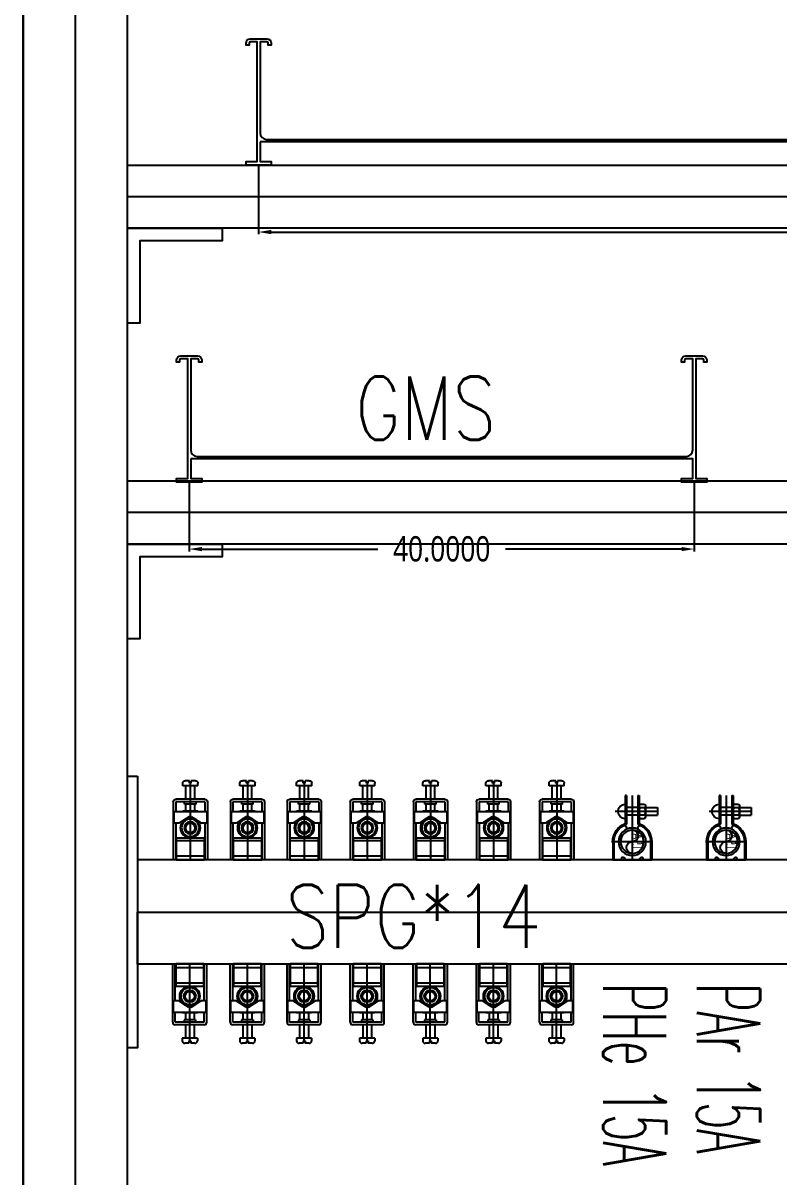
# Model space of a CAD drawing. Extents: x -18489 to 195597, y -1599 to 112111.
# Drawn here: x 15417.5 to 15477.4, y 26375.7 to 26467 of the extents above; entities that cross this region are included whole.
import ezdxf
from ezdxf.enums import TextEntityAlignment as Align
from ezdxf.xclip import XClip

# ---------------------------------------------------------------- set-up
doc = ezdxf.new("R2010")
doc.units = 0
doc.header["$LTSCALE"] = 100
doc.header["$XCLIPFRAME"] = 2
doc.linetypes.add('188K-SM-07-F10-MECH-CR PIPE-Y2257103$0$AP7P1-SM-08-FNN-120-A(4)-SMP$0$18P2-SM-08-FNN-320-A(9)-20190318-JEN$0$SM-08-FNN-300-A(9)-JEN$0$15P6-SM-08-FNN-320-A(10)-UIS-TCM$0$15P6-SM-08-FNN-320-A(10)-UIS-TCM$0$15P6-SM-08-FNN-320-A(10)-UIS-TCM$0$15P6-SM-08-FNN-320-A(10)-UIS-TCM$0$15P6-SM-08-FNN-320-A(10)-UIS-TCM$0$15P6-SM-08-FNN-320-A(10)-UIS-TCM$0$15P6-SM-08-FNN-320-A(10)-UIS-TCM$0$8$0$F14P7-08-FNN-08-001_SPG$0$CENTER', pattern=[50.800000000000004, 31.75, -6.35, 6.35, -6.35])
doc.linetypes.add('188K-SM-07-F10-MECH-CR PIPE-Y2257103$0$AP7P1-SM-08-FNN-120-A(4)-SMP$0$18P2-SM-08-FNN-320-A(9)-20190318-JEN$0$SM-08-FNN-300-A(9)-JEN$0$15P6-SM-08-FNN-320-A(10)-UIS-TCM$0$15P6-SM-08-FNN-320-A(10)-UIS-TCM$0$15P6-SM-08-FNN-320-A(10)-UIS-TCM$0$15P6-SM-08-FNN-320-A(10)-UIS-TCM$0$15P6-SM-08-FNN-320-A(10)-UIS-TCM$0$15P6-SM-08-FNN-320-A(10)-UIS-TCM$0$15P6-SM-08-FNN-320-A(10)-UIS-TCM$0$8$0$F14P7-08-FNN-08-001_SPG$0$HIDDEN', pattern=[9.524999999999999, 6.35, -3.175])
for name, color, linetype in [('188K-SM-07-F10-MECH-CR PIPE-Y2257103$0$0-BG', 6, 'Continuous'), ('188K-SM-07-F10-MECH-CR PIPE-Y2257103$0$0-LV', 6, 'Continuous'), ('188K-SM-07-F10-MECH-CR PIPE-Y2257103$0$0-Y-CCD', 5, 'Continuous'), ('188K-SM-07-F10-MECH-CR PIPE-Y2257103$0$AP7P1-SM-08-FNN-120-A(4)-SMP$0$18P2-SM-08-FNN-320-A(9)-20190318-JEN$0$SM-08-FNN-300-A(9)-JEN$0$15P6-SM-08-FNN-320-A(10)-UIS-TCM$0$15P6-SM-08-FNN-320-A(10)-UIS-TCM$0$15P6-SM-08-FNN-320-A(10)-UIS-TCM$0$15P6-SM-08-FNN-320-A(10)-UIS-TCM$0$15P6-SM-08-FNN-320-A(10)-UIS-TCM$0$8$0$F14P7-08-FNN-08-001_SPG$0$G-SPG_C-20%F2+N2#AC201', 120, 'Continuous'), ('188K-SM-07-F10-MECH-CR PIPE-Y2257103$0$DIM', 3, 'Continuous'), ('188K-SM-07-F10-MECH-CR PIPE-Y2257103$0$H-TXT', 7, 'Continuous'), ('188K-SM-07-F10-MECH-CR PIPE-Y2257103$0$SH-LINE-130', 2, 'Continuous'), ('188K-SM-07-F10-MECH-CR PIPE-Y2257103$0$UPW_PVDF', 7, 'Continuous'), ('188K-SM-07-F10-MECH-CR PIPE-Y2257103$0$X-S-FAB_SL ALL$0$BEAM-S', 2, 'Continuous')]:
    doc.layers.add(name, color=color, linetype=linetype)
doc.styles.add('188K-SM-07-F10-MECH-CR PIPE-Y2257103$0$AA-TXT', font='romans.shx', dxfattribs={"bigfont": 'chineset.shx'})
doc.styles.add('188K-SM-07-F10-MECH-CR PIPE-Y2257103$0$AP6A-SM-08-FNN-300-A(18)-BAY$0$15P6-SM-08-FNN-100-A(D)-UIS-TCM$0$SM-08-FNN-300-0_WWT(8)$0$SIMPLEX', font='SIMPLEX.shx', dxfattribs={"width": 0.7})
doc.styles.add('188K-SM-07-F10-MECH-CR PIPE-Y2257103$0$Standard', font='', dxfattribs={"width": 0.8})
doc.styles.get('188K-SM-07-F10-MECH-CR PIPE-Y2257103$0$Standard').set_extended_font_data('Microsoft JhengHei')
doc.dimstyles.new('188K-SM-07-F10-MECH-CR PIPE-Y2257103$0$Standard', dxfattribs={"dimtxt": 0.18, "dimasz": 0.18, "dimexe": 0.18, "dimexo": 0.0625, "dimgap": 0.09, "dimtad": 0, "dimtih": 1, "dimtoh": 1, "dimdec": 4, "dimzin": 0, "dimdsep": 46, "dimtxsty": '188K-SM-07-F10-MECH-CR PIPE-Y2257103$0$Standard', "dimcen": 0.09, "dimadec": 0, "dimazin": 0, "dimtfac": 1, "dimtdec": 4, "dimtofl": 0, "dimtmove": 0, "dimatfit": 3, "dimfxl": 1, "dimtolj": 1, "dimtzin": 0, "dimarcsym": 0})

# ---------------------------------------------------------------- blocks, each defined once
blk = doc.blocks.new('*U1953')
at = {"color": 241}
blk.add_lwpolyline([(17.5, 49.99999999995634), (-17.5, 49.99999999995634), (-17.5, 337.5), (17.5, 337.5)], close=True, dxfattribs=at)
blk = doc.blocks.new('188K-SM-07-F10-MECH-CR PIPE-Y2257103$0$X-S-FAB_SL ALL')
at = {"layer": '188K-SM-07-F10-MECH-CR PIPE-Y2257103$0$X-S-FAB_SL ALL$0$BEAM-S'}
blk.add_blockref('*U1953', (10926.4786001772, -73086.47692126503), dxfattribs=at)
blk = doc.blocks.new('188K-SM-07-F10-MECH-CR PIPE-Y2257103$0$SEC-P-Clamp-15A')
at = {"color": 0, "linetype": 'ByBlock'}
for p, q in [((-5.5, 50.84137674618978), (-5.5, 28.84137674618978)), ((-4.5, 50.84137674618978), (-5.5, 50.84137674618978)), ((-4.5, 50.84137674618978), (-4.5, 28.13404875209017)), ((4.5, 50.84137674618978), (4.5, 28.13404875209017)), ((4.5, 50.84137674618978), (5.5, 50.84137674618978)), ((5.5, 50.84137674618978), (5.5, 28.84137674618978)), ((-10.5, 41.34137674618978), (-19.91546366972398, 41.34137674618978)), ((-19.91546366972398, 41.34137674618978), (-19.91546366972398, 35.34137674618978)), ((-10.5, 42.67150376511199), (-10.5, 34.01124972726757)), ((-6.299999999999272, 44.11487943808606), (-9.700000000000728, 44.11487943808606)), ((-9.700000000000728, 41.22812809213792), (-6.299999999999272, 41.22812809213792)), ((-4.5, 41.34137674618978), (4.5, 41.34137674618978)), ((-10.5, 35.34137674618978), (-19.91546366972398, 35.34137674618978)), ((-9.700000000000728, 35.45462540024164), (-6.299999999999272, 35.45462540024164)), ((-9.700000000000728, 32.5678740542935), (-6.299999999999272, 32.5678740542935)), ((-4.5, 35.34137674618978), (4.5, 35.34137674618978)), ((-15.5, 14.34999999998763), (-15.5, 0)), ((-14.5, 14.34999999998763), (-14.5, 0)), ((14.5, 14.34999999998763), (14.5, 0)), ((15.5, 14.34999999998763), (15.5, 0)), ((15.5, 0), (-15.5, 0)), ((-8.5, 1.085786437626666), (-8.5, 0)), ((-5, 0), (-6.792893218815152, 1.792893218815152)), ((5, 0), (6.792893218815152, 1.792893218815152)), ((8.5, 1.085786437626666), (8.5, 0))]:
    blk.add_line(p, q, dxfattribs=at)
at = {"color": 1, "linetype": 'ByBlock'}
for p, q in [((0, 51.0749094921448), (0, 0)), ((-19.91546366972398, 38.34137674618978), (13.44448189458853, 38.34137674618978)), ((-16.37344840898004, 14.34999999997672), (16.37344840885635, 14.34999999997672))]:
    blk.add_line(p, q, dxfattribs=at)
at = {"color": 0, "linetype": 'ByBlock'}
for radius in [10.85, 9.199999999999998]:
    blk.add_circle((-7.275957614183426e-11, 14.34999999998763), radius, dxfattribs=at)
for centre, radius, start, end in [((-8.797916666666424, 42.67150376511199), 1.702083333333331, 122.0046278307419, 237.9953721692581), ((-4.891666666666424, 38.34137674618978), 5.608333333333333, 149.020901138302, 210.979098861698), ((-7.202083333333576, 42.67150376511199), 1.702083333333335, 302.0046278307419, 57.99537216925814), ((-11.10833333333358, 38.34137674618978), 5.608333333333319, 329.020901138302, 30.97909886169807), ((5.5, 38.34137674618978), 5.773502691896233, 270, 90), ((0, 14.34999999999854), 15.5, 110.7835595958652, 180), ((0, 14.34999999999854), 14.5, 108.0800126244778, 180), ((-8.797916666666424, 34.01124972726757), 1.702083333333329, 122.0046278307419, 237.9953721692581), ((-7.202083333333576, 34.01124972726757), 1.70208333333333, 302.0046278307419, 57.99537216925814), ((0, 14.34999999999854), 14.5, 0, 71.91998737552218), ((0, 14.34999999999854), 15.5, 0, 69.21644040413479), ((-6.325000000011642, 25.33407938793971), 1.825000000011642, 299.9345875653077, 119.935170273452), ((-6.184563972055912e-11, 18.94999999998254), 4.600000000005911, 90, 270), ((6.324999999866122, 25.33407938793971), 1.825000000011642, 60.06482972654796, 240.0654124346923), ((-6.184563972055912e-11, 9.749999999989086), 4.600000000005911, 270, 90), ((-7.5, 1.085786437626666), 1, 45, 180), ((7.5, 1.085786437626666), 1, 0, 135)]:
    blk.add_arc(centre, radius, start, end, dxfattribs=at)
at = {"color": 2, "linetype": 'ByBlock', "style": '188K-SM-07-F10-MECH-CR PIPE-Y2257103$0$Standard', "width": 0.75}
blk.add_text('15A', height=8, rotation=90, dxfattribs=at).set_placement((-4.000000000061846, 14.14999999998327), align=Align.MIDDLE)
blk = doc.blocks.new('*U664')
at = {"color": 0}
blk.add_blockref('188K-SM-07-F10-MECH-CR PIPE-Y2257103$0$SEC-P-Clamp-15A', (0, 0), dxfattribs=at)
blk = doc.blocks.new('*D1958')
at = {"layer": '188K-SM-07-F10-MECH-CR PIPE-Y2257103$0$DIM', "color": 0, "lineweight": -2, "transparency": 16777216}
for p, q in [((-3.827021247335479e-18, -0.0625), (-3.351807272807642e-16, -5.473916683800262)), ((100, -0.0625), (100, -5.473916683800262)), ((0.9999999999999997, -5.293916683800262), (44.30222373806276, -5.293916683800262)), ((99, -5.293916683800262), (55.69777626193724, -5.293916683800262))]:
    blk.add_line(p, q, dxfattribs=at)
at = {"layer": '188K-SM-07-F10-MECH-CR PIPE-Y2257103$0$DIM', "color": 0, "transparency": 16777216}
for points in [[(0.9999999999999997, -5.127250017133595), (0.9999999999999997, -5.460583350466929), (-3.241589060884381e-16, -5.293916683800262)], [(99, -5.127250017133595), (99, -5.460583350466929), (100, -5.293916683800262)]]:
    blk.add_solid(points, dxfattribs=at)
at = {"layer": 'DefPoints', "color": 0, "transparency": 16777216}
for p in [(0, 0), (100, 0), (100, -5.293916683800262)]:
    blk.add_point(p, dxfattribs=at)
at = {"layer": '188K-SM-07-F10-MECH-CR PIPE-Y2257103$0$DIM', "color": 0, "transparency": 16777216, "insert": (50, -5.293916683800262), "char_height": 2, "attachment_point": 5, "style": '188K-SM-07-F10-MECH-CR PIPE-Y2257103$0$Standard'}
blk.add_mtext('\\A1;100.0000', dxfattribs=at)
blk = doc.blocks.new('*D684')
at = {"layer": '188K-SM-07-F10-MECH-CR PIPE-Y2257103$0$DIM', "color": 0, "lineweight": -2, "transparency": 16777216}
for p, q in [((-3.827021247335479e-18, -0.0625), (-3.351807272807642e-16, -5.473916683800262)), ((40, -0.0625), (40, -5.473916683800262)), ((0.9999999999999997, -5.293916683800262), (14.94478854024557, -5.293916683800262)), ((39, -5.293916683800262), (25.05521145975443, -5.293916683800262))]:
    blk.add_line(p, q, dxfattribs=at)
at = {"layer": '188K-SM-07-F10-MECH-CR PIPE-Y2257103$0$DIM', "color": 0, "transparency": 16777216}
for points in [[(0.9999999999999997, -5.127250017133595), (0.9999999999999997, -5.460583350466929), (-3.241589060884381e-16, -5.293916683800262)], [(39, -5.127250017133595), (39, -5.460583350466929), (40, -5.293916683800262)]]:
    blk.add_solid(points, dxfattribs=at)
at = {"layer": 'DefPoints', "color": 0, "transparency": 16777216}
for p in [(0, 0), (40, 0), (40, -5.293916683800262)]:
    blk.add_point(p, dxfattribs=at)
at = {"layer": '188K-SM-07-F10-MECH-CR PIPE-Y2257103$0$DIM', "color": 0, "transparency": 16777216, "insert": (20, -5.293916683800262), "char_height": 2, "attachment_point": 5, "style": '188K-SM-07-F10-MECH-CR PIPE-Y2257103$0$Standard'}
blk.add_mtext('\\A1;40.0000', dxfattribs=at)
blk = doc.blocks.new('188K-SM-07-F10-MECH-CR PIPE-Y2257103$0$AP7P1-SM-08-FNN-120-A(4)-SMP$0$18P2-SM-08-FNN-320-A(9)-20190318-JEN$0$SM-08-FNN-300-A(9)-JEN$0$15P6-SM-08-FNN-320-A(10)-UIS-TCM$0$15P6-SM-08-FNN-320-A(10)-UIS-TCM$0$15P6-SM-08-FNN-320-A(10)-UIS-TCM$0$15P6-SM-08-FNN-320-A(10)-UIS-TCM$0$15P6-SM-08-FNN-320-A(10)-UIS-TCM$0$15P6-SM-08-FNN-320-A(10)-UIS-TCM$0$15P6-SM-08-FNN-320-A(10)-UIS-TCM$0$8$0$F14P7-08-FNN-08-001_SPG$0$TubeClamp-6+10')
at = {"color": 0, "linetype": 'ByBlock'}
for p, q in [((-3.999999999999756, 47.64388270715062), (-0.7499999999996918, 47.64388270715062)), ((-0.7499999999996918, 45.64388270715062), (-0.7499999999996918, 47.64388270715062)), ((0.7500000000003082, 47.64388270715062), (4.000000000000242, 47.64388270715062)), ((0.7500000000003082, 45.64388270715062), (0.7500000000003082, 47.64388270715062)), ((-5.999999999999756, 43.64388270715064), (-5.999999999999756, 45.64388270715064)), ((-5.999999999999758, 43.64388270715062), (6.000000000000242, 43.64388270715062)), ((-3.500000000000206, 33.00000000000185), (-3.499999999999825, 43.64388270715062)), ((-0.7499999999996918, 45.64388270715062), (0.7500000000003082, 45.64388270715062)), ((3.499999999999794, 33.00000000000186), (3.500000000000175, 43.64388270715062)), ((6.000000000000242, 43.64388270715061), (6.000000000000242, 45.64388270715061)), ((-13.50000000000014, 31.00000000000189), (-13.50000000000014, 1.859845610852062e-12)), ((-11.50000000000014, 33.00000000000189), (11.49999999999986, 33.0000000000018)), ((-11.50000000000014, 31.00000000000189), (-11.49999999999919, 23.14388270715127)), ((-11.50000000000014, 31.00000000000189), (11.49999999999986, 31.0000000000018)), ((-4.499999999999998, 29.00000000000186), (-4.50000000000029, 31.00000000000172)), ((-4.499999999999998, 29.00000000000186), (4.500000000000001, 29.00000000000183)), ((-3.499999999999294, 23.64388270715073), (-3.499999999999999, 29.00000000000185)), ((3.500000000000706, 23.64388270715052), (3.500000000000001, 29.00000000000183)), ((4.5, 29.00000000000183), (4.49999999999971, 31.00000000000197)), ((11.49999999999986, 31.0000000000018), (11.50000000000081, 23.14388270714959)), ((13.49999999999986, 31.0000000000018), (13.49999999999986, 1.77635683940025e-12)), ((-12.94999999999925, 23.14388270715139), (12.9500000000013, 23.14388270714949)), ((-12.94999999999925, 23.14388270714957), (-12.94999999999925, 14.14388270714957)), ((-0.9999999999994298, 19.14388270715135), (-8.749999999999957, 14.14388270714956)), ((-5.999999999999756, 23.6438827071508), (6.000000000000243, 23.64388270715044)), ((-5.999999999999756, 23.6438827071508), (-5.999999999999756, 23.14388270714898)), ((-1.000000000002158, 19.14388270714953), (0.9999999999978417, 19.14388270714953)), ((1.00000000000057, 19.14388270714953), (8.750000000000952, 14.1438827071495)), ((6.000000000000243, 23.64388270715044), (6.000000000000243, 23.14388270715044)), ((12.9500000000013, 23.14388270714949), (12.9500000000013, 14.14388270714767)), ((-12.94999999999925, 14.14388270714957), (-8.749999999999957, 14.14388270714956)), ((-11.49999999999861, 14.14388270714957), (-11.49999999999923, 1.859845610852062e-12)), ((8.750000000000043, 14.1438827071495), (12.9500000000013, 14.14388270714949)), ((11.50000000000048, 14.14388270714949), (11.49999999999986, 1.77635683940025e-12)), ((-11.00000000000014, -12.1000000000003), (10.99999999999986, -12.10000000000038))]:
    blk.add_line(p, q, dxfattribs=at)
at = {"color": 1, "linetype": '188K-SM-07-F10-MECH-CR PIPE-Y2257103$0$AP7P1-SM-08-FNN-120-A(4)-SMP$0$18P2-SM-08-FNN-320-A(9)-20190318-JEN$0$SM-08-FNN-300-A(9)-JEN$0$15P6-SM-08-FNN-320-A(10)-UIS-TCM$0$15P6-SM-08-FNN-320-A(10)-UIS-TCM$0$15P6-SM-08-FNN-320-A(10)-UIS-TCM$0$15P6-SM-08-FNN-320-A(10)-UIS-TCM$0$15P6-SM-08-FNN-320-A(10)-UIS-TCM$0$15P6-SM-08-FNN-320-A(10)-UIS-TCM$0$15P6-SM-08-FNN-320-A(10)-UIS-TCM$0$8$0$F14P7-08-FNN-08-001_SPG$0$CENTER'}
blk.add_line((3.07468937862601e-13, 47.64984669893542), (-1.403321903126198e-13, -15.2000000000007), dxfattribs=at)
at = {"color": 8, "linetype": '188K-SM-07-F10-MECH-CR PIPE-Y2257103$0$AP7P1-SM-08-FNN-120-A(4)-SMP$0$18P2-SM-08-FNN-320-A(9)-20190318-JEN$0$SM-08-FNN-300-A(9)-JEN$0$15P6-SM-08-FNN-320-A(10)-UIS-TCM$0$15P6-SM-08-FNN-320-A(10)-UIS-TCM$0$15P6-SM-08-FNN-320-A(10)-UIS-TCM$0$15P6-SM-08-FNN-320-A(10)-UIS-TCM$0$15P6-SM-08-FNN-320-A(10)-UIS-TCM$0$15P6-SM-08-FNN-320-A(10)-UIS-TCM$0$15P6-SM-08-FNN-320-A(10)-UIS-TCM$0$8$0$F14P7-08-FNN-08-001_SPG$0$HIDDEN'}
for p, q in [((-13.49999999999923, 1.859845610852062e-12), (-13.50000000000014, -14.99999999999811)), ((-11.49999999999923, 1.859845610852062e-12), (-11.50000000000014, -14.99999999999811)), ((-11.00000000000014, 1.859845610852062e-12), (10.99999999999986, 1.859845610852062e-12)), ((11.49999999999986, 1.77635683940025e-12), (11.49999999999986, -14.9999999999982)), ((13.49999999999986, 1.77635683940025e-12), (13.49999999999986, -14.9999999999982)), ((-13.50000000000014, -14.99999999999811), (-11.50000000000014, -14.99999999999811)), ((11.49999999999986, -14.9999999999982), (13.49999999999986, -14.9999999999982))]:
    blk.add_line(p, q, dxfattribs=at)
at = {"color": 0, "linetype": 'ByBlock'}
blk.add_lwpolyline([(-11.00000000000014, 2.399999999999677), (-11.00000000000014, -15.20000000000066), (10.99999999999986, -15.20000000000074), (10.99999999999986, 2.399999999999594)], close=True, dxfattribs=at)
for centre, radius in [((-1.567964581371801e-13, 10.33999999999964), 7.94), ((-1.567964581371801e-13, 10.33999999999964), 6.94), ((1.726618847897043e-12, 10.33999999999963), 4.76), ((1.726618847897043e-12, 10.33999999999963), 3.76)]:
    blk.add_circle(centre, radius, dxfattribs=at)
for centre, start, end in [((-3.999999999999756, 45.64388270715064), 90, 179.9999999999962), ((4.000000000000242, 45.64388270715061), 0, 90), ((-11.50000000000014, 31.00000000000189), 90, 180), ((11.49999999999986, 31.0000000000018), 0, 90)]:
    blk.add_arc(centre, 2, start, end, dxfattribs=at)
blk = doc.blocks.new('*U1957')
blk.add_lwpolyline([(0.1199999999953434, 1.840000000011059), (0.1199999999953434, 0.3000000000029104), (1, 0.3000000000029104), (1, 0), (-1, 0), (-1, 0.3000000000029104), (-0.1199999999953434, 0.3000000000029104), (-0.1199999999953434, 9.760000000023865), (-0.6600000000034925, 9.760000000023865, 0.4142135623739158), (-0.7600000000093132, 9.660000000018044), (-0.7600000000093132, 9.500000000021828), (-1, 9.500000000021828), (-1, 9.660000000018044, -0.4142135623739149), (-0.6600000000034925, 10.00000000002183), (0.6600000000034925, 10.00000000002183, -0.414213562373095), (1, 9.66000000002532), (1, 9.500000000021828), (0.7600000000093132, 9.500000000021828), (0.7600000000093132, 9.660000000018044, 0.4142135623730947), (0.6600000000034925, 9.760000000023865), (0.1199999999953434, 9.760000000023865), (0.1199999999953434, 2.540000000008149, 0.4142135623730945), (0.6199999999953434, 2.040000000008149), (99.38000000000466, 2.040000000008149, 0.4142135623730958), (99.88000000000466, 2.540000000008149), (99.88000000000466, 9.760000000023865), (99.33999999999651, 9.760000000023865, 0.4142135623739222), (99.23999999999069, 9.660000000018044), (99.23999999999069, 9.500000000021828), (99, 9.500000000021828), (99, 9.660000000018044, -0.4142135623739085), (99.33999999999651, 10.00000000002183), (100.6600000000035, 10.00000000002183, -0.4142135623730948), (101, 9.660000000018044), (101, 9.500000000021828), (100.7600000000093, 9.500000000021828), (100.7600000000093, 9.660000000018044, 0.414213562373095), (100.6600000000035, 9.760000000023865), (100.1199999999953, 9.760000000023865), (100.1199999999953, 0.3000000000029104), (101, 0.3000000000029104), (101, 0), (99, 0), (99, 0.3000000000029104), (99.88000000000466, 0.3000000000029104), (99.88000000000466, 1.840000000011059)], format="xyb", close=True)
at = {"layer": '188K-SM-07-F10-MECH-CR PIPE-Y2257103$0$DIM'}
dim = blk.add_linear_dim(base=(100, -5.293916683800262), p1=(0, 0), p2=(100, 0), dimstyle='188K-SM-07-F10-MECH-CR PIPE-Y2257103$0$Standard', override={"dimtxt": 2, "dimasz": 1, "dimfxl": 0.1}, dxfattribs=at)
dim.commit()
dim.dimension.update_dxf_attribs({"geometry": '*D1958', "text_midpoint": (50, -5.293916683800262)})
blk = doc.blocks.new('*U683')
blk.add_lwpolyline([(0.1199999999953434, 1.840000000011059), (0.1199999999953434, 0.3000000000029104), (1, 0.3000000000029104), (1, 0), (-1, 0), (-1, 0.3000000000029104), (-0.1199999999953434, 0.3000000000029104), (-0.1199999999953434, 9.760000000023865), (-0.6600000000034925, 9.760000000023865, 0.4142135623739158), (-0.7600000000093132, 9.660000000018044), (-0.7600000000093132, 9.500000000021828), (-1, 9.500000000021828), (-1, 9.660000000018044, -0.4142135623739149), (-0.6600000000034925, 10.00000000002183), (0.6600000000034925, 10.00000000002183, -0.414213562373095), (1, 9.66000000002532), (1, 9.500000000021828), (0.7600000000093132, 9.500000000021828), (0.7600000000093132, 9.660000000018044, 0.4142135623730947), (0.6600000000034925, 9.760000000023865), (0.1199999999953434, 9.760000000023865), (0.1199999999953434, 2.540000000008149, 0.4142135623730945), (0.6199999999953434, 2.040000000008149), (39.38000000000466, 2.040000000008149, 0.4142135623730958), (39.88000000000466, 2.540000000008149), (39.88000000000466, 9.760000000023865), (39.33999999999651, 9.760000000023865, 0.4142135623739222), (39.23999999999069, 9.660000000018044), (39.23999999999069, 9.500000000021828), (39, 9.500000000021828), (39, 9.660000000018044, -0.4142135623739085), (39.33999999999651, 10.00000000002183), (40.66000000000349, 10.00000000002183, -0.4142135623730948), (41, 9.660000000018044), (41, 9.500000000021828), (40.76000000000931, 9.500000000021828), (40.76000000000931, 9.660000000018044, 0.414213562373095), (40.66000000000349, 9.760000000023865), (40.11999999999534, 9.760000000023865), (40.11999999999534, 0.3000000000029104), (41, 0.3000000000029104), (41, 0), (39, 0), (39, 0.3000000000029104), (39.88000000000466, 0.3000000000029104), (39.88000000000466, 1.840000000011059)], format="xyb", close=True)
at = {"layer": '188K-SM-07-F10-MECH-CR PIPE-Y2257103$0$DIM'}
dim = blk.add_linear_dim(base=(40, -5.293916683800262), p1=(0, 0), p2=(40, 0), dimstyle='188K-SM-07-F10-MECH-CR PIPE-Y2257103$0$Standard', override={"dimtxt": 2, "dimasz": 1, "dimfxl": 0.1}, dxfattribs=at)
dim.commit()
dim.dimension.update_dxf_attribs({"geometry": '*D684', "text_midpoint": (20, -5.293916683800262)})
blk = doc.blocks.new('188K-SM-07-F10-MECH-CR PIPE-Y2257103$0$DE')
at = {"layer": '188K-SM-07-F10-MECH-CR PIPE-Y2257103$0$SH-LINE-130', "ltscale": 0.1}
for p, q in [((15654.2399583497, -72881.47692126504), (15534.2399583497, -72881.47692126504)), ((15654.2399583497, -72906.47692126504), (15534.2399583497, -72906.47692126504))]:
    blk.add_line(p, q, dxfattribs=at)
for points in [[(15525.9799583497, -73013.97692126498), (15525.97995834971, -72789.776921265), (15530.10995834971, -72789.776921265), (15530.10995834969, -73013.97692126498)], [(15534.23995834969, -73013.97692126498), (15534.23995834971, -72789.776921265), (15530.10995834971, -72789.776921265), (15530.10995834969, -73013.97692126498)], [(15654.2399583497, -72883.97692126504), (15534.2399583497, -72883.97692126504), (15534.2399583497, -72878.97692126504), (15654.2399583497, -72878.97692126504)], [(15534.2399583497, -72883.97692126504), (15541.7399583497, -72883.97692126504), (15541.7399583497, -72884.97692126504), (15535.2399583497, -72884.97692126504), (15535.2399583497, -72891.47692126504), (15534.2399583497, -72891.47692126504)], [(15654.2399583497, -72908.97692126504), (15534.2399583497, -72908.97692126504), (15534.2399583497, -72903.97692126504), (15654.2399583497, -72903.97692126504)], [(15534.2399583497, -72908.97692126504), (15541.7399583497, -72908.97692126504), (15541.7399583497, -72909.97692126504), (15535.2399583497, -72909.97692126504), (15535.2399583497, -72916.47692126504), (15534.2399583497, -72916.47692126504)], [(15535.03995834968, -72927.35925616347), (15535.03995834968, -72948.85925616347), (15534.23995834969, -72948.85925616347), (15534.23995834969, -72927.35925616347)], [(15654.23995834969, -72933.97925616348), (15535.03995834968, -72933.97925616348), (15535.03995834968, -72938.10925616347), (15654.23995834969, -72938.10925616347)], [(15654.23995834969, -72942.23925616348), (15535.03995834968, -72942.23925616348), (15535.03995834968, -72938.10925616347), (15654.23995834969, -72938.10925616347)]]:
    blk.add_lwpolyline(points, close=True, dxfattribs=at)
at = {"layer": '188K-SM-07-F10-MECH-CR PIPE-Y2257103$0$0-BG', "xscale": -0.1, "yscale": 0.1, "zscale": 0.1}
for p in [(15574.23279699238, -72933.97925616348), (15581.66808845033, -72933.97925616347)]:
    blk.add_blockref('*U664', p, dxfattribs=at)
at = {"layer": '188K-SM-07-F10-MECH-CR PIPE-Y2257103$0$0-LV', "color": 5}
blk.add_blockref('*U1957', (15544.63995834968, -72878.97692126504), dxfattribs=at)
at = {"layer": '188K-SM-07-F10-MECH-CR PIPE-Y2257103$0$0-Y-CCD', "color": 5}
blk.add_blockref('*U683', (15539.140776579, -72904.07925463194), dxfattribs=at)
at = {"layer": '188K-SM-07-F10-MECH-CR PIPE-Y2257103$0$AP7P1-SM-08-FNN-120-A(4)-SMP$0$18P2-SM-08-FNN-320-A(9)-20190318-JEN$0$SM-08-FNN-300-A(9)-JEN$0$15P6-SM-08-FNN-320-A(10)-UIS-TCM$0$15P6-SM-08-FNN-320-A(10)-UIS-TCM$0$15P6-SM-08-FNN-320-A(10)-UIS-TCM$0$15P6-SM-08-FNN-320-A(10)-UIS-TCM$0$15P6-SM-08-FNN-320-A(10)-UIS-TCM$0$8$0$F14P7-08-FNN-08-001_SPG$0$G-SPG_C-20%F2+N2#AC201', "xscale": -0.09999999999854498, "yscale": 0.09999999999854498, "zscale": 0.09999999999854481}
for p in [(15539.22852295749, -72932.47925616484), (15543.75370936402, -72932.47925616484), (15548.24732868112, -72932.47925616484), (15553.24732868112, -72932.47925616484), (15558.24732868112, -72932.47925616484), (15563.24732868112, -72932.47925616484), (15568.24732868112, -72932.47925616484)]:
    blk.add_blockref('188K-SM-07-F10-MECH-CR PIPE-Y2257103$0$AP7P1-SM-08-FNN-120-A(4)-SMP$0$18P2-SM-08-FNN-320-A(9)-20190318-JEN$0$SM-08-FNN-300-A(9)-JEN$0$15P6-SM-08-FNN-320-A(10)-UIS-TCM$0$15P6-SM-08-FNN-320-A(10)-UIS-TCM$0$15P6-SM-08-FNN-320-A(10)-UIS-TCM$0$15P6-SM-08-FNN-320-A(10)-UIS-TCM$0$15P6-SM-08-FNN-320-A(10)-UIS-TCM$0$15P6-SM-08-FNN-320-A(10)-UIS-TCM$0$15P6-SM-08-FNN-320-A(10)-UIS-TCM$0$8$0$F14P7-08-FNN-08-001_SPG$0$TubeClamp-6+10', p, dxfattribs=at)
at = {"layer": '188K-SM-07-F10-MECH-CR PIPE-Y2257103$0$AP7P1-SM-08-FNN-120-A(4)-SMP$0$18P2-SM-08-FNN-320-A(9)-20190318-JEN$0$SM-08-FNN-300-A(9)-JEN$0$15P6-SM-08-FNN-320-A(10)-UIS-TCM$0$15P6-SM-08-FNN-320-A(10)-UIS-TCM$0$15P6-SM-08-FNN-320-A(10)-UIS-TCM$0$15P6-SM-08-FNN-320-A(10)-UIS-TCM$0$15P6-SM-08-FNN-320-A(10)-UIS-TCM$0$8$0$F14P7-08-FNN-08-001_SPG$0$G-SPG_C-20%F2+N2#AC201', "xscale": 0.09999999999854481, "yscale": 0.09999999999854481, "zscale": 0.09999999999854481, "rotation": 180}
for p in [(15539.18474580603, -72943.73925616199), (15543.74356481371, -72943.73925616199), (15548.23718413081, -72943.73925616199), (15553.23718413081, -72943.73925616199), (15558.23718413081, -72943.73925616199), (15563.23718413081, -72943.73925616199), (15568.23718413081, -72943.73925616199)]:
    blk.add_blockref('188K-SM-07-F10-MECH-CR PIPE-Y2257103$0$AP7P1-SM-08-FNN-120-A(4)-SMP$0$18P2-SM-08-FNN-320-A(9)-20190318-JEN$0$SM-08-FNN-300-A(9)-JEN$0$15P6-SM-08-FNN-320-A(10)-UIS-TCM$0$15P6-SM-08-FNN-320-A(10)-UIS-TCM$0$15P6-SM-08-FNN-320-A(10)-UIS-TCM$0$15P6-SM-08-FNN-320-A(10)-UIS-TCM$0$15P6-SM-08-FNN-320-A(10)-UIS-TCM$0$15P6-SM-08-FNN-320-A(10)-UIS-TCM$0$15P6-SM-08-FNN-320-A(10)-UIS-TCM$0$8$0$F14P7-08-FNN-08-001_SPG$0$TubeClamp-6+10', p, dxfattribs=at)
at = {"layer": '188K-SM-07-F10-MECH-CR PIPE-Y2257103$0$H-TXT', "color": 7, "style": '188K-SM-07-F10-MECH-CR PIPE-Y2257103$0$AP6A-SM-08-FNN-300-A(18)-BAY$0$15P6-SM-08-FNN-100-A(D)-UIS-TCM$0$SM-08-FNN-300-0_WWT(8)$0$SIMPLEX', "text_generation_flag": 6, "width": 0.5}
for s, p in [('PHe 15A', (15574.41766394535, -72943.72897979099, 0.0002209802112426599)), ('PAr 15A', (15581.8529554033, -72943.72897979098, 0.0002209802112426599))]:
    blk.add_text(s, height=5, rotation=90, dxfattribs=at).set_placement(p, align=Align.MIDDLE_LEFT)
at = {"layer": '188K-SM-07-F10-MECH-CR PIPE-Y2257103$0$UPW_PVDF', "style": '188K-SM-07-F10-MECH-CR PIPE-Y2257103$0$AA-TXT', "width": 0.8}
for s, p in [('GMS', (15552.29865566644, -72898.22120326705)), ('SPG*14', (15546.78831431799, -72938.44705226013))]:
    blk.add_text(s, height=5, dxfattribs=at).set_placement(p, align=Align.MIDDLE_LEFT)
blk = doc.blocks.new('188K-SM-07-F10-MECH-CR PIPE-Y2257103')
ref = blk.add_blockref('188K-SM-07-F10-MECH-CR PIPE-Y2257103$0$X-S-FAB_SL ALL', (4473.52135817644, 99334.76313715198))
XClip(ref).set_block_clipping_path([(-7553.464857013634, -75341.93696454832), (24026.20256238693, -67725.76962443824)])
at = {"layer": '188K-SM-07-F10-MECH-CR PIPE-Y2257103$0$0-BG'}
blk.add_blockref('188K-SM-07-F10-MECH-CR PIPE-Y2257103$0$DE', (-108.4799999960578, 99334.76313715198), dxfattribs=at)

msp = doc.modelspace()

# ---------------------------------------------------------------- block references
msp.add_blockref('188K-SM-07-F10-MECH-CR PIPE-Y2257103', (0, 0))

doc.saveas('drawing.dxf')
